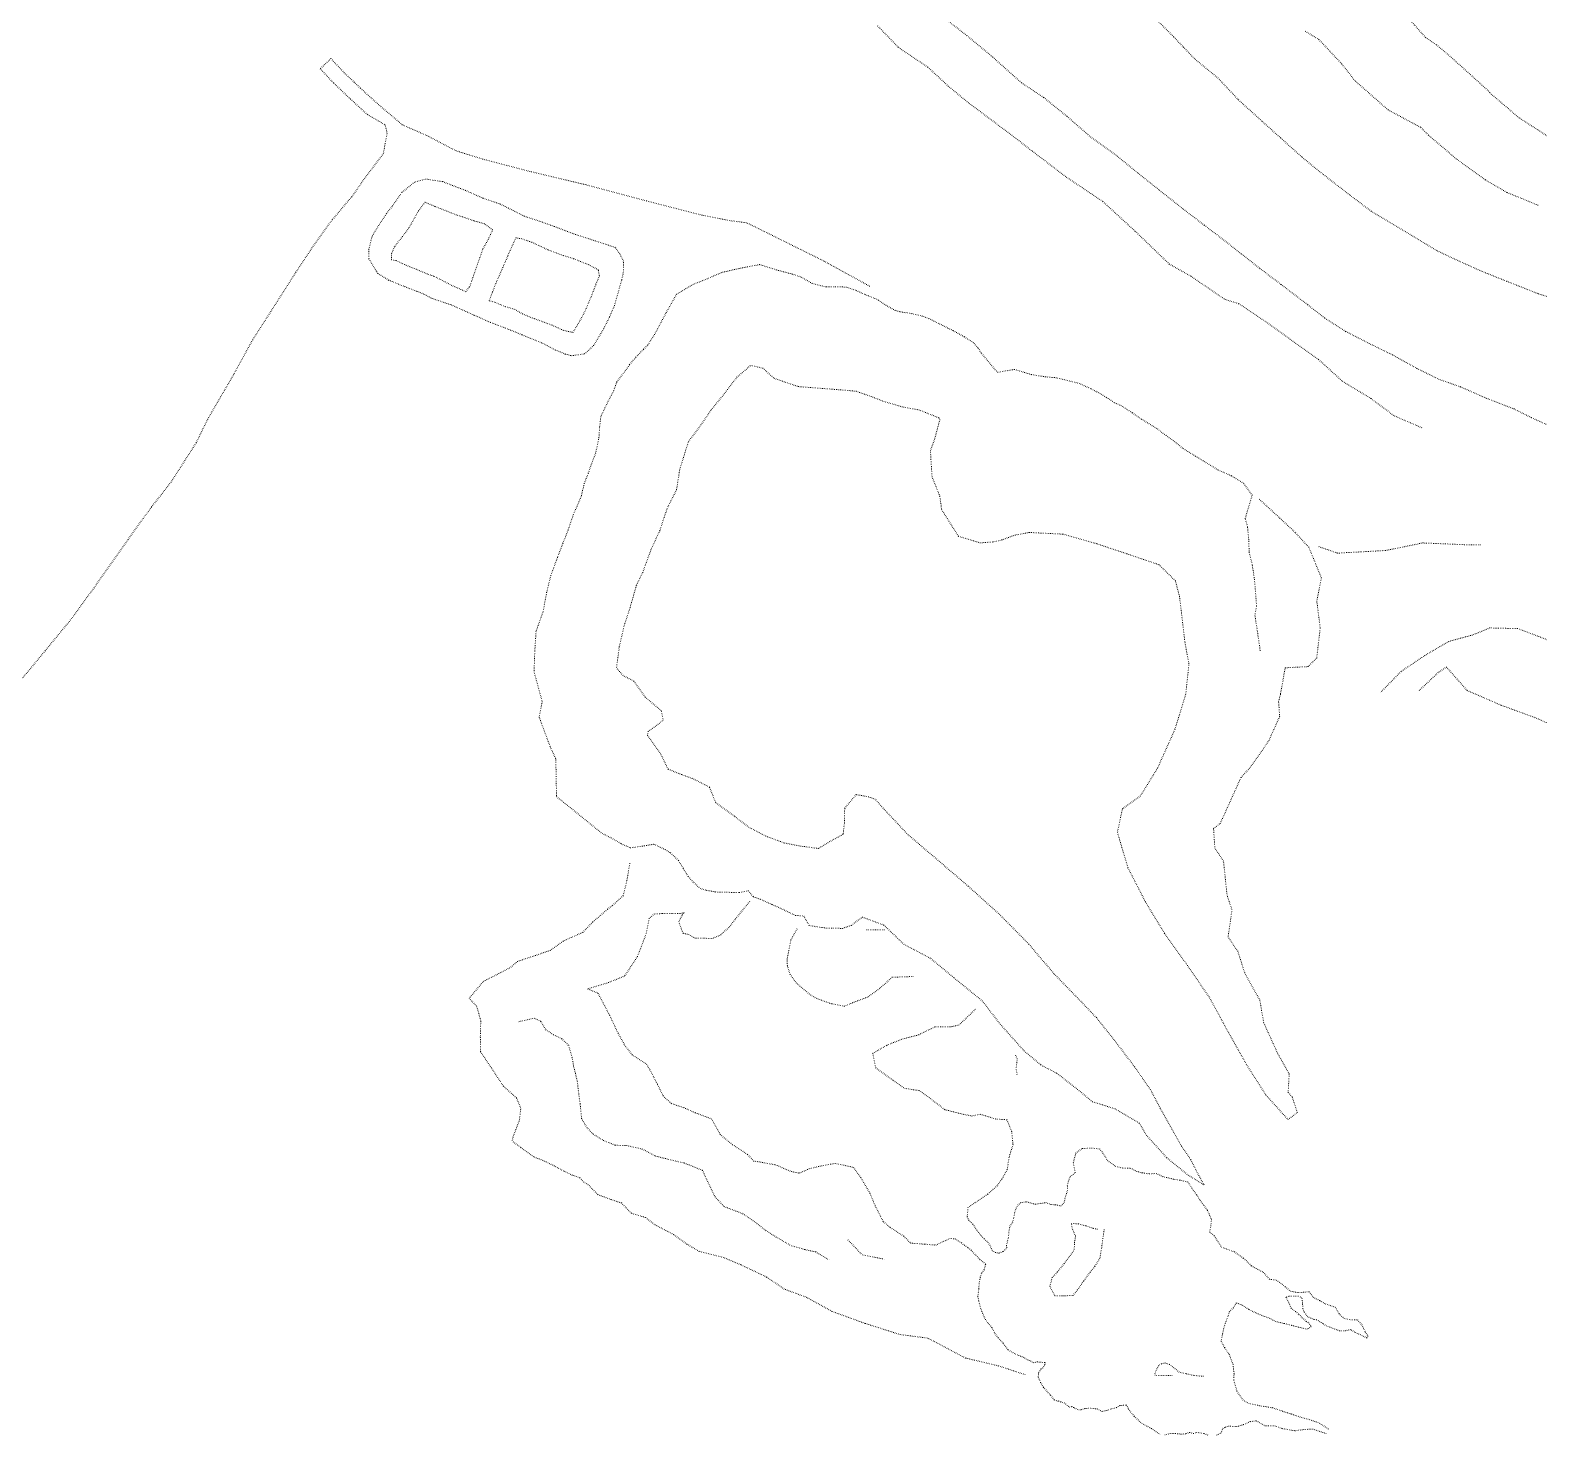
# Model space of a CAD drawing. Extents: x 682410 to 689460, y 7661803 to 7669124.
# Drawn here: x 686901.4 to 687207.8, y 7665543 to 7665828.1 of the extents above; entities that cross this region are included whole.
import ezdxf

# ---------------------------------------------------------------- set-up
doc = ezdxf.new("R2010")
doc.units = 0
doc.header["$MEASUREMENT"] = 0
doc.linetypes.add('DOT', pattern=[0.25, 0, -0.25])
doc.layers.add('02 TOE_Line', color=1, linetype='DOT', lineweight=20)

msp = doc.modelspace()

# ---------------------------------------------------------------- linework, layer by layer
at = {"layer": '02 TOE_Line'}
for points in [[(687211.26, 7665805.53, 4167.38), (687207.54, 7665807.93, 4167.52), (687203.82, 7665810.32, 4167.67), (687200.87, 7665812.83, 4167.64), (687197.92, 7665815.33, 4167.61), (687197.88, 7665815.51, 4167.69), (687193.97, 7665819.06, 4167.72), (687190.05, 7665822.6, 4167.74), (687186.98, 7665825.21, 4167.76), (687184.81, 7665826.64, 4167.77), (687182.58, 7665829.17, 4167.82), (687179.94, 7665832.02, 4167.87), (687179.41, 7665832.62, 4168.01), (687178.75, 7665834.08, 4167.96), (687177.74, 7665835.46, 4167.96), (687176.56, 7665836.09, 4167.95), (687175.72, 7665837.25, 4167.96), (687175.17, 7665838.61, 4168.05), (687174.22, 7665839.85, 4168.23)], [(687210.88, 7665747.35, 4155.04), (687206.29, 7665749.43, 4154.81), (687202.78, 7665751.19, 4154.65), (687197.1, 7665753.4, 4154.08), (687191.83, 7665755.71, 4153.69), (687187.55, 7665757.21, 4153.36), (687183.06, 7665759.42, 4153.3), (687178.12, 7665762.17, 4153.17), (687173.38, 7665764.48, 4152.64), (687168.57, 7665766.95, 4152.27), (687164.28, 7665769.68, 4151.7), (687160.83, 7665772.4, 4151.53), (687155.43, 7665776.51, 4151.09), (687151.11, 7665779.77, 4150.7), (687147.39, 7665782.7, 4150.42), (687143.86, 7665785.49, 4150.03), (687139.87, 7665788.52, 4149.81), (687135.52, 7665791.86, 4149.4), (687130.62, 7665795.74, 4148.92), (687126.32, 7665799.18, 4148.36), (687122.22, 7665802.53, 4148.09), (687116.58, 7665806.63, 4147.23), (687111.96, 7665810.65, 4146.68), (687107.22, 7665814.48, 4145.91), (687102.72, 7665817.47, 4145.4), (687096.83, 7665822.73, 4144.71), (687091.66, 7665827.03, 4144.33), (687086, 7665831.46, 4143.56)], [(687212.46, 7665773.11, 4154.33), (687207.56, 7665774.65, 4154.11), (687201.26, 7665777.15, 4153.56), (687196.14, 7665779.19, 4153.27), (687189.8, 7665782.06, 4152.84), (687187.06, 7665783.38, 4152.77), (687181.97, 7665786.46, 4152.27), (687177.12, 7665789.36, 4151.94), (687173.76, 7665791.36, 4151.68), (687169.38, 7665794.69, 4151.28), (687163.89, 7665798.93, 4150.78), (687159.65, 7665802.4, 4150.46), (687155.38, 7665806.24, 4149.88), (687151.56, 7665809.68, 4149.61), (687146.76, 7665814.03, 4149.12), (687142.69, 7665818.38, 4148.7), (687137.85, 7665822.37, 4148.15), (687133.65, 7665826.79, 4147.64), (687129.56, 7665830.92, 4147.15)], [(687073.52, 7665829.03, 4143.15), (687077.79, 7665824.6, 4143.46), (687083.74, 7665820.62, 4144.4), (687087.86, 7665816.79, 4144.91), (687092.13, 7665813.27, 4145.38), (687100.52, 7665807, 4147.18), (687104.96, 7665803.55, 4148.73), (687111.84, 7665798.3, 4149.89), (687119.28, 7665793.33, 4150.51), (687125.88, 7665787.26, 4151.01), (687132.76, 7665780.63, 4152.09), (687137.17, 7665778.15, 4152.42), (687144.05, 7665773.45, 4152.5), (687146.9, 7665772.57, 4152.57), (687152.39, 7665768.89, 4153.25), (687157.27, 7665765.38, 4153.87), (687163.07, 7665761.24, 4154.41), (687167.95, 7665756.81, 4154.41), (687173.75, 7665753.29, 4154.65), (687178.48, 7665749.77, 4154.58), (687184.2, 7665747.32, 4155.58)], [(687207.64, 7665792.59, 4162.34), (687201.29, 7665795.2, 4161.65), (687196.94, 7665797.74, 4162.04), (687191.04, 7665802.01, 4161.74), (687185.4, 7665806.81, 4162.38), (687183.77, 7665808.43, 4162.39), (687177.19, 7665811.95, 4161.32), (687170.47, 7665817.87, 4161.07), (687167.74, 7665821.34, 4161.08), (687163.15, 7665826.24, 4160.83), (687160.17, 7665828.06, 4160.35)], [(687071.92, 7665776.11, 4166.85), (687062.56, 7665781.27, 4166.74), (687046.97, 7665789.01, 4166.7), (687043.79, 7665789.42, 4166.68), (687037.85, 7665790.56, 4166.52), (687026.6, 7665793.45, 4166.34), (687014.19, 7665796.76, 4166.57), (687002.92, 7665799.44, 4166.37), (686993.35, 7665801.95, 4165.78), (686987.9, 7665803.64, 4165.56), (686982.02, 7665806.72, 4165.34), (686977, 7665808.92, 4164.71), (686971.94, 7665813.22, 4164.49), (686968.52, 7665816.34, 4164.41), (686965.21, 7665819.49, 4164.08), (686962.5, 7665822.36, 4163.48), (686960.31, 7665820.31, 4163.48), (686963.08, 7665817.38, 4164.08), (686966.47, 7665814.14, 4164.41), (686969.96, 7665810.97, 4164.49), (686973.52, 7665808.9, 4166.21), (686973.9, 7665807.25, 4166.32), (686973.16, 7665803.09, 4166.46), (686969.4, 7665798.11, 4166.33), (686966.75, 7665794.32, 4166.3), (686962.78, 7665789.65, 4166.74), (686958.9, 7665784.28, 4166.88), (686955.39, 7665778.98, 4166.88), (686951.07, 7665772.21, 4166.96), (686946.61, 7665765.25, 4166.95), (686942.79, 7665758.27, 4167.22), (686937.48, 7665749.15, 4167.3), (686935.12, 7665744.3, 4167.25), (686930.02, 7665736.32, 4167.4), (686926.03, 7665731.25, 4167.48), (686921.29, 7665724.67, 4167.66), (686914.39, 7665714.86, 4167.69), (686909.41, 7665708.06, 4167.61), (686904.46, 7665702.06, 4167.75), (686899.2, 7665695.75, 4167.79)], [(687151.23, 7665702.07, 4169.5), (687150.63, 7665706.16, 4169.74), (687150.16, 7665709.27, 4169.42), (687150.48, 7665711.25, 4169.29), (687150.21, 7665714.75, 4169.46), (687150.01, 7665716.94, 4169.55), (687149.6, 7665719.57, 4169.75), (687148.97, 7665722.11, 4169.94), (687148.9, 7665724.63, 4169.94), (687148.65, 7665727.32, 4170.05), (687148.17, 7665728.9, 4170.04), (687149.6, 7665733.67, 4168.05), (687147.86, 7665736.09, 4168.62), (687145.35, 7665737.63, 4168.68), (687142.66, 7665738.81, 4168.57), (687139.67, 7665740.65, 4168.93), (687138.06, 7665741.62, 4169.11), (687135.44, 7665743.22, 4168.84), (687134.16, 7665744.33, 4169.06), (687132.11, 7665745.82, 4169.5), (687130.17, 7665747.25, 4169.85), (687127.07, 7665749.16, 4170.09), (687125.23, 7665750.43, 4170.55), (687124.13, 7665751.13, 4170.46), (687123.35, 7665751.67, 4170.45), (687122.4, 7665752.14, 4170.42), (687121.55, 7665752.48, 4170.39), (687120.69, 7665753.11, 4170.41), (687119.94, 7665753.56, 4170.39), (687119.07, 7665754.14, 4170.4), (687117.92, 7665754.73, 4170.37), (687116.75, 7665755.34, 4170.33), (687114.54, 7665756.36, 4170.01), (687111.82, 7665757.04, 4169.55), (687109.85, 7665757.52, 4169.13), (687107.61, 7665757.73, 4168.57), (687104.75, 7665758.17, 4167.79), (687102.74, 7665758.8, 4167.59), (687101.31, 7665759.23, 4167.47), (687097.86, 7665758.63, 4167.14), (687094.55, 7665762.58, 4167.2), (687093.9, 7665763.63, 4167.34), (687093, 7665764.64, 4167.6), (687091.11, 7665765.85, 4167.63), (687088.85, 7665767.11, 4167.47), (687087.75, 7665767.65, 4167.43), (687085.89, 7665768.58, 4167.22), (687083.94, 7665769.55, 4167), (687082.6, 7665770.07, 4166.89), (687080.36, 7665770.58, 4166.94), (687078.02, 7665770.95, 4166.93), (687077.1, 7665771.21, 4166.97), (687075.23, 7665772.25, 4166.93), (687073.65, 7665773.34, 4166.95), (687070.87, 7665774.49, 4166.92), (687069.04, 7665775.3, 4166.88), (687067.14, 7665775.96, 4166.93), (687064.93, 7665776, 4166.91), (687063.01, 7665775.98, 4166.89), (687060.24, 7665776.69, 4166.83), (687057.94, 7665778.02, 4166.72), (687056.15, 7665778.61, 4166.67), (687052.92, 7665779.46, 4166.69), (687049.57, 7665780.52, 4166.67), (687045.2, 7665779.69, 4166.72), (687041.84, 7665778.92, 4166.86), (687038.65, 7665777.51, 4166.87), (687036.1, 7665776.53, 4166.83), (687032.69, 7665774.5, 4167.1), (687030.52, 7665770.66, 4167.02), (687028.42, 7665766.66, 4167.12), (687026.8, 7665764.11, 4167.13), (687025.95, 7665763.29, 4167.09), (687024.35, 7665761.62, 4167.1), (687023.11, 7665760.14, 4167.06), (687022.09, 7665758.71, 4167.07), (687020.55, 7665756.67, 4167.1), (687019.94, 7665754.93, 4167.21), (687018.81, 7665752.78, 4167.14), (687017.33, 7665749.73, 4167.11), (687017.07, 7665747.53, 4167.13), (687016.92, 7665745.37, 4167.22), (687016.26, 7665742.22, 4167.19), (687015.49, 7665740.23, 4167.2), (687014.75, 7665738.1, 4167.21), (687013.94, 7665736.05, 4167.19), (687013.32, 7665733.38, 4167.17), (687011.76, 7665729.8, 4167.22), (687010.66, 7665726.58, 4167.25), (687009.61, 7665723.91, 4167.23), (687008.52, 7665721.06, 4167.24), (687007.16, 7665717.37, 4167.24), (687006.31, 7665713.91, 4167.17), (687005.55, 7665709.88, 4167.22), (687004.15, 7665706, 4167.24), (687003.9, 7665701.95, 4167.22), (687003.75, 7665697.8, 4167.24), (687005.41, 7665691.75, 4167.27), (687004.79, 7665688.61, 4167.29), (687007.04, 7665682.53, 4167.4), (687008.18, 7665680.1, 4167.46), (687008.23, 7665676.56, 4167.44), (687008.33, 7665672.44, 4167.47), (687012.97, 7665668.69, 4167.43), (687017.58, 7665664.97, 4167.36), (687019.42, 7665664.04, 4167.38), (687021.47, 7665662.87, 4167.41), (687023.3, 7665662.03, 4167.46), (687026.18, 7665662.45, 4168.83), (687028.09, 7665662.77, 4169.67), (687030.39, 7665661.67, 4169.71), (687031.49, 7665661, 4169.6), (687033.08, 7665659.46, 4168.82), (687034.08, 7665657.81, 4168.26), (687035.07, 7665656.19, 4167.74), (687036.2, 7665654.98, 4167.56), (687037.49, 7665653.79, 4167.25), (687038.71, 7665653.42, 4167.3), (687040.59, 7665653.07, 4168), (687042.74, 7665653.02, 4168.78), (687045.44, 7665652.95, 4169.79), (687047.26, 7665653.31, 4170.48), (687048.28, 7665652.1, 4170.05), (687049.73, 7665651.58, 4170.06), (687052.08, 7665650.53, 4170.01), (687054.26, 7665649.55, 4169.94), (687056.79, 7665648.32, 4169.82), (687058.53, 7665648.18, 4169.56), (687059.6, 7665646.29, 4168.48), (687060.96, 7665646.04, 4167.98), (687063.04, 7665645.74, 4167.67), (687064.19, 7665645.71, 4167.56), (687066.42, 7665645.68, 4167.6), (687068.2, 7665646.29, 4166.97), (687070.42, 7665647.97, 4166.99), (687074.78, 7665646.35, 4167.32), (687078.86, 7665642.45, 4166.83), (687084.35, 7665639.54, 4166.76), (687089.07, 7665635.61, 4166.9), (687094.77, 7665630.97, 4167.14), (687098.43, 7665626.2, 4167.24), (687103.3, 7665620.77, 4167.57), (687106.68, 7665617.93, 4167.38), (687109.95, 7665616.22, 4168.24), (687114.13, 7665612.98, 4168.34), (687117.15, 7665610.47, 4167.15), (687121.74, 7665609.02, 4167.12), (687126.69, 7665606.11, 4167.25), (687128.13, 7665603.64, 4167.3), (687132.25, 7665599.08, 4167.41), (687136.59, 7665595.55, 4167.58), (687139.84, 7665593.56, 4167.58), (687138.93, 7665595.13, 4167.69), (687137.09, 7665598.74, 4167.9), (687135.24, 7665601.46, 4168.15), (687130.91, 7665609.16, 4168.84), (687128.95, 7665612.91, 4169.14), (687125.69, 7665617.56, 4169.65), (687121.52, 7665623.11, 4170.01), (687117.95, 7665627.55, 4170.2), (687114.84, 7665630.81, 4170.52), (687109.31, 7665636.51, 4171.13), (687104.22, 7665642.5, 4172.01), (687098.32, 7665648.48, 4172.85), (687091.93, 7665654.25, 4173.64), (687085.53, 7665659.73, 4173.96), (687079.7, 7665664.71, 4174.68), (687074.86, 7665669.86, 4174.87), (687073.05, 7665671.9, 4174.56), (687071.68, 7665672.39, 4174.55), (687069.18, 7665672.85, 4174.68), (687066.84, 7665670.09, 4175.1), (687066.78, 7665667.08, 4175.33), (687066.51, 7665664.78, 4175.26), (687064.1, 7665663.48, 4175.51), (687061.5, 7665661.91, 4175.73), (687057.77, 7665662.41, 4175.73), (687054.5, 7665663.05, 4175.89), (687050.79, 7665664.43, 4175.9), (687047.4, 7665666.21, 4175.9), (687044.44, 7665668.45, 4175.94), (687040.61, 7665671.27, 4175.88), (687039.37, 7665674.39, 4176.1), (687035.88, 7665676.14, 4176.19), (687033.74, 7665676.91, 4176.11), (687030.97, 7665678.03, 4176.35), (687029.48, 7665681.09, 4176.39), (687026.79, 7665684.9, 4176.3), (687026.93, 7665685.65, 4176.35), (687030, 7665687.95, 4176.19), (687029.6, 7665689.86, 4176.26), (687026.32, 7665692.68, 4176.26), (687024.02, 7665695.92, 4176.29), (687021.82, 7665697.03, 4176.39), (687020.49, 7665698.58, 4176.53), (687021.06, 7665702.84, 4176.58), (687022.06, 7665707.24, 4176.71), (687023.15, 7665710.49, 4176.75), (687024.55, 7665715.41, 4176.74), (687025.81, 7665717.98, 4176.88), (687027.48, 7665722.56, 4176.94), (687029.27, 7665726.45, 4177.1), (687030.77, 7665730.97, 4177.05), (687032.69, 7665734.78, 4176.79), (687033.35, 7665738.96, 4177), (687035.12, 7665744.6, 4177.03), (687036.82, 7665746.8, 4177.12), (687039.73, 7665751, 4177.28), (687041.94, 7665753.72, 4177.38), (687044.94, 7665757.63, 4177.44), (687047.75, 7665760.05, 4177.64), (687050.2, 7665759.48, 4177.44), (687052.5, 7665757.42, 4177.09), (687057.4, 7665755.74, 4177.14), (687065.24, 7665755.14, 4177.1), (687069.15, 7665754.8, 4176.83), (687072.18, 7665753.73, 4176.83), (687074.77, 7665752.72, 4176.87), (687078.82, 7665751.55, 4176.66), (687081.91, 7665751.01, 4176.66), (687086, 7665749.38, 4176.63), (687086.16, 7665749.04, 4176.64), (687085.1, 7665745.08, 4176.18), (687084.25, 7665742.71, 4176.12), (687084.57, 7665737.45, 4175.69), (687086.17, 7665733.43, 4175.4), (687086.52, 7665730.76, 4175.39), (687089.94, 7665725.32, 4174.83), (687094.35, 7665724, 4174.55), (687096.96, 7665724.18, 4174.74), (687098.76, 7665724.58, 4174.71), (687101.43, 7665725.59, 4174.76), (687104.39, 7665726.1, 4175.22), (687111.21, 7665725.76, 4175.35), (687118.09, 7665723.79, 4175.11), (687124.16, 7665721.77, 4175.14), (687130.68, 7665719.55, 4175.06), (687134.01, 7665716.27, 4175.17), (687134.84, 7665713.09, 4175.2), (687135.94, 7665703.76, 4174.89), (687136.75, 7665699.46, 4174.84), (687136.11, 7665693.24, 4174.6), (687133.9, 7665686.09, 4174.48), (687130.37, 7665678.23, 4174.27), (687126.92, 7665672.62, 4173.83), (687123.32, 7665670.01, 4173.54), (687123.24, 7665669.95, 4173.54), (687122.22, 7665665.18, 4173.06), (687124.36, 7665658.01, 4172.29), (687127.92, 7665651.04, 4171.82), (687131.81, 7665644.65, 4171.2), (687136.23, 7665638.47, 4170.53), (687140.95, 7665631.57, 4170.1), (687144.78, 7665624.53, 4169.56), (687148.55, 7665617.83, 4169.06), (687152.4, 7665611.81, 4168.42), (687156.85, 7665606.87, 4167.95), (687158.77, 7665608.28, 4167.76), (687157.69, 7665611.48, 4167.72), (687156.9, 7665612.37, 4167.71), (687157.11, 7665616.11, 4167.86), (687154.73, 7665620.34, 4167.64), (687151.93, 7665626.52, 4167.77), (687151.15, 7665631.09, 4168.01), (687148.07, 7665636.64, 4167.89), (687146.68, 7665641.02, 4167.64), (687144.7, 7665643.9, 4167.8), (687145.49, 7665649.44, 4167.46), (687144.49, 7665652.42, 4167.47), (687143.77, 7665659.35, 4167.29), (687142.02, 7665661.95, 4167.41), (687141.75, 7665665.99, 4167.33), (687143.1, 7665666.99, 4167.63), (687147.33, 7665676.35, 4167.21), (687149.2, 7665678.38, 4167.55), (687152.98, 7665683.8, 4167.47), (687155.18, 7665688.74, 4167.62), (687154.96, 7665691.79, 4167.67), (687155.36, 7665693.33, 4167.62), (687156.3, 7665698.61, 4167.59), (687160.93, 7665698.86, 4167.64), (687162.7, 7665700.6, 4167.8), (687163.41, 7665706.7, 4167.81), (687162.72, 7665712.15, 4167.76), (687163.67, 7665716.89, 4167.61), (687161.08, 7665723.1, 4167.82), (687158.34, 7665726.11, 4168.07), (687155.24, 7665729, 4168.04), (687150.89, 7665733, 4168.13)], [(687163.11, 7665723.23, 4167.44), (687166.94, 7665721.91, 4167.42), (687171.78, 7665722.17, 4167.63), (687176.61, 7665722.44, 4167.84), (687180.43, 7665723.21, 4168.21), (687184.26, 7665723.98, 4168.58), (687188.47, 7665723.8, 4168.77), (687192.68, 7665723.62, 4168.95), (687195.97, 7665723.61, 4169.21)], [(687209.5, 7665704.32, 4169.4), (687206.52, 7665705.45, 4169.28), (687203.53, 7665706.58, 4169.16), (687197.85, 7665706.71, 4168.71), (687194.32, 7665705.27, 4168.56), (687189.53, 7665703.97, 4168.42), (687184.67, 7665701.13, 4168.15), (687179.82, 7665697.86, 4168.01), (687175.65, 7665693.59, 4168.03)], [(687183.48, 7665693.98, 4168.1), (687187.52, 7665697.77, 4168.29), (687189.04, 7665698.76, 4168.42), (687193.25, 7665694, 4168.43), (687200.19, 7665691, 4168.5), (687207, 7665688.5, 4168.5), (687213.94, 7665685.5, 4168.44)], [(687103.49, 7665555.02, 4167.71), (687098.03, 7665556.82, 4167.76), (687091.36, 7665558.4, 4167.81), (687083.73, 7665562.44, 4167.82), (687078.12, 7665563.16, 4167.86), (687070.95, 7665565.44, 4167.87), (687064.26, 7665567.87, 4167.85), (687059.14, 7665570.71, 4167.83), (687054.57, 7665572.4, 4167.9), (687050.98, 7665574.85, 4167.91), (687045.73, 7665577.35, 4167.87), (687042.24, 7665578.82, 4167.78), (687037.29, 7665580.06, 4167.81), (687034.81, 7665581.53, 4167.81), (687032.1, 7665583.47, 4167.85), (687028.15, 7665585.56, 4167.85), (687026.37, 7665586.95, 4167.86), (687023.51, 7665587.81, 4167.88), (687021.49, 7665589.9, 4167.98), (687019.4, 7665590.59, 4167.92), (687016.69, 7665591.6, 4167.92), (687014.76, 7665593.61, 4168.09), (687013.83, 7665594.15, 4168.08), (687013.06, 7665595.01, 4168.1), (687011.51, 7665595.55, 4168.07), (687009.73, 7665596.4, 4168.04), (687007.87, 7665597.41, 4168.03), (687005.86, 7665598.41, 4168.02), (687003.69, 7665599.26, 4168.03), (687000.98, 7665601.2, 4168.03), (686999.31, 7665602.5, 4167.94), (686999.54, 7665603.48, 4167.98), (687000.79, 7665606.75, 4168.02), (687001.06, 7665609.17, 4168.05), (687000.2, 7665611.23, 4168.08), (686997.55, 7665613.6, 4167.89), (686995.08, 7665617.32, 4167.87), (686992.89, 7665620.62, 4167.97), (686992.84, 7665623.56, 4167.92), (686992.93, 7665626.99, 4167.82), (686992.07, 7665629.91, 4167.82), (686990.56, 7665631.46, 4167.69), (686993.46, 7665634.92, 4167.77), (686996.24, 7665636.32, 4167.78), (686999.03, 7665637.79, 4167.79), (687000.35, 7665638.95, 4167.79), (687004.3, 7665640.27, 4167.79), (687007.01, 7665641.2, 4167.69), (687009.64, 7665643.1, 4167.75), (687013.64, 7665644.85, 4167.8), (687015.69, 7665647.01, 4167.74), (687017.27, 7665648.32, 4167.64), (687018.67, 7665649.56, 4167.64), (687019.7, 7665650.34, 4167.73), (687021.85, 7665652.33, 4167.57), (687022.6, 7665655.34, 4167.52), (687023.2, 7665658.98, 4167.47)], [(687047.54, 7665651.17, 4170.27), (687045.82, 7665649.05, 4170.8), (687044.57, 7665647.46, 4171.32), (687043.3, 7665645.85, 4171.71), (687041.53, 7665644.27, 4171.99), (687039.9, 7665643.6, 4172.36), (687038.27, 7665643.68, 4172.33), (687036.44, 7665643.68, 4172.62), (687035.23, 7665644.39, 4172.79), (687034.01, 7665644.69, 4172.85), (687033.14, 7665646.98, 4172.99), (687033.86, 7665648.44, 4172.96), (687034.24, 7665648.9, 4172.81), (687033.62, 7665648.73, 4172.98), (687031.64, 7665648.72, 4173.11), (687029.62, 7665648.67, 4173.11), (687028.21, 7665648.65, 4173.14), (687027.16, 7665647.72, 4172.99), (687026.54, 7665644.63, 4172.89), (687024.76, 7665639.98, 4172.7), (687022.17, 7665636.01, 4172.54), (687018.53, 7665634.55, 4172.41), (687014.66, 7665633.39, 4172.18), (687016.75, 7665632.5, 4172.39), (687019.12, 7665627.97, 4172.41), (687020.82, 7665624.38, 4172.37), (687022.14, 7665621.99, 4172.31), (687023.66, 7665620, 4172.41), (687026.6, 7665618.09, 4172.35), (687027.29, 7665616.93, 4172.3), (687028.85, 7665613.93, 4172.43), (687029.95, 7665611.65, 4172.42), (687031.64, 7665610.09, 4172.47), (687034.15, 7665609.26, 4172.4), (687036.5, 7665608.22, 4172.39), (687039.8, 7665606.97, 4172.5), (687041.57, 7665603.8, 4172.48), (687044.07, 7665601.74, 4172.36), (687047.11, 7665599.75, 4172.25), (687048.38, 7665598.42, 4172.42), (687052.76, 7665597.65, 4172.35), (687056.04, 7665596.27, 4172.13), (687057.63, 7665595.96, 4172.07), (687059.75, 7665596.89, 4172.13), (687062.17, 7665597.44, 4171.86), (687064.89, 7665597.93, 4171.31), (687068.66, 7665597.13, 4170.67), (687070.15, 7665595, 4170.38), (687072.01, 7665591.8, 4169.69), (687073.02, 7665589.33, 4169.59), (687074.69, 7665586.07, 4169.25), (687076.09, 7665584.91, 4169.33), (687078.83, 7665583.16, 4169.21), (687080.21, 7665581.75, 4169.27), (687083.28, 7665581.51, 4169.11), (687085.32, 7665581.34, 4169.11), (687088.18, 7665582.66, 4169.05), (687089.3, 7665582.63, 4169.67), (687089.87, 7665582.18, 4169.88), (687090.57, 7665581.78, 4170.08), (687091.15, 7665581.3, 4170.35), (687091.89, 7665580.8, 4170.56), (687092.5, 7665580.29, 4170.77), (687093.02, 7665579.77, 4170.78), (687093.49, 7665579.29, 4170.78), (687094.27, 7665578.44, 4170.69), (687094.81, 7665578, 4170.43), (687095.49, 7665577.45, 4170.17), (687095.15, 7665576.34, 4170.31), (687094.61, 7665575.58, 4169.99), (687094.34, 7665574.73, 4169.84), (687094.15, 7665573.62, 4169.64), (687094.06, 7665572.42, 4169.45), (687093.89, 7665570.84, 4169.49), (687094.08, 7665569.91, 4169.46), (687094.44, 7665568.56, 4169.02), (687094.84, 7665567.49, 4168.89), (687095.21, 7665566.56, 4169.01), (687095.96, 7665565.48, 4169.07), (687096.72, 7665564.62, 4168.84), (687097.32, 7665563.41, 4168.65), (687098.03, 7665562.5, 4168.58), (687099.1, 7665561.32, 4168.72), (687100.04, 7665560.03, 4168.5), (687101.51, 7665559.19, 4168.28), (687103.05, 7665558.58, 4168.2), (687104.04, 7665558.01, 4168.2), (687104.59, 7665557.83, 4168.16), (687105.15, 7665557.44, 4168.29), (687105.94, 7665557.63, 4168.15), (687106.66, 7665557.54, 4168.22), (687107.53, 7665557.47, 4168.41), (687107.48, 7665556.99, 4168.34), (687107.09, 7665556.4, 4168.28), (687106.7, 7665556.17, 4168.21), (687106.2, 7665555.37, 4168.13), (687106.15, 7665554.47, 4168.18), (687106.63, 7665553.46, 4168.46), (687107.2, 7665552.44, 4168.97), (687107.88, 7665551.69, 4169.24), (687108.67, 7665550.79, 4169.53), (687109.43, 7665549.83, 4169.58), (687110.27, 7665549.64, 4169.42), (687110.72, 7665549.49, 4169.26), (687111.4, 7665549.28, 4168.95), (687111.98, 7665548.83, 4169), (687112.49, 7665548.4, 4169.05), (687112.98, 7665548.57, 4168.84), (687113.46, 7665548.25, 4168.9), (687114.39, 7665547.85, 4169.03), (687114.87, 7665547.9, 4168.71), (687115.63, 7665548.12, 4168.52), (687116.68, 7665548.21, 4168.5), (687118.13, 7665548.06, 4168.34), (687119.13, 7665547.55, 4168.44), (687120.09, 7665547.75, 4168.35), (687120.95, 7665548.05, 4168.32), (687122.04, 7665548.32, 4168.3), (687122.72, 7665548.74, 4168.31), (687124.05, 7665548.87, 4168.35), (687124.49, 7665548.03, 4168.3), (687125.63, 7665546.52, 4168.34), (687127.18, 7665545.12, 4168.56), (687129.15, 7665544.06, 4168.43), (687130.89, 7665542.88, 4168.46)], [(687080.76, 7665635.9, 4169.64), (687076.48, 7665635.75, 4170.73), (687073.95, 7665633.48, 4171.03), (687071.44, 7665631.7, 4171.3), (687068.45, 7665630.58, 4171.71), (687066.76, 7665629.85, 4171.79), (687064.14, 7665630.36, 4171.91), (687061.17, 7665631.42, 4172.05), (687059.68, 7665632.3, 4172.13), (687057.07, 7665634.55, 4172.23), (687055.74, 7665636.29, 4171.82), (687055.19, 7665638.13, 4171.68), (687055.16, 7665639.43, 4171.56), (687055.93, 7665643.35, 4170.55), (687057.23, 7665645.69, 4169.95)], [(687074.89, 7665645.36, 4166.75), (687071.13, 7665645.38, 4166.92)], [(687093.37, 7665629.24, 4168.88), (687090.07, 7665626.06, 4169.42), (687088.44, 7665625.7, 4169.86), (687085.12, 7665625.65, 4169.89), (687081.8, 7665624.03, 4170.33), (687078.41, 7665623.17, 4170.94), (687075.32, 7665621.89, 4171.21), (687072.56, 7665620.3, 4171.42), (687073.13, 7665617.37, 4171.37), (687076.73, 7665614.78, 4170.91), (687079.03, 7665613.17, 4170.65), (687081.98, 7665612.73, 4170.36), (687084.82, 7665610.67, 4170.07), (687087.18, 7665608.85, 4169.98), (687090.58, 7665607.98, 4169.84), (687092.69, 7665607.56, 4169.91), (687094.38, 7665607.91, 4171.01), (687097.51, 7665606.95, 4170.21), (687099.78, 7665606.8, 4169.89), (687100.76, 7665604.39, 4169.78), (687101.02, 7665601.8, 4169.65), (687100.22, 7665599.17, 4170.05), (687099.84, 7665596.69, 4170), (687098.77, 7665594.74, 4169.94), (687097.81, 7665593.39, 4169.98), (687095.84, 7665591.67, 4169.98), (687093.35, 7665589.97, 4169.89), (687091.88, 7665589.02, 4169.68), (687091.72, 7665587.08, 4169.92), (687092.03, 7665586.39, 4169.77), (687092.85, 7665585.6, 4170.12), (687093.78, 7665584.21, 4170.65), (687094.61, 7665583.19, 4170.86), (687095.19, 7665582.59, 4170.84), (687095.92, 7665581.91, 4170.76), (687096.32, 7665581.33, 4170.6), (687096.79, 7665580.2, 4170.59), (687097.41, 7665579.82, 4170.6), (687098.23, 7665579.71, 4171.18), (687099.05, 7665580.05, 4171.37), (687099.8, 7665580.8, 4171.61), (687099.68, 7665581.24, 4172), (687100.08, 7665582.85, 4171.62), (687100.2, 7665584.18, 4171.51), (687100.4, 7665585.17, 4171.59), (687100.93, 7665586, 4171.68), (687101.19, 7665586.93, 4171.59), (687101.33, 7665587.88, 4171.54), (687101.52, 7665588.54, 4171.52), (687101.99, 7665589.45, 4171.45), (687102.5, 7665589.91, 4171.39), (687103.78, 7665590.13, 4171.34), (687105.54, 7665589.62, 4171.57), (687106.67, 7665589.82, 4171.71), (687107.68, 7665589.98, 4171.81), (687108.77, 7665589.57, 4172.13), (687109.68, 7665589.53, 4172.43), (687110.74, 7665589.28, 4172.3), (687111.43, 7665590.03, 4171.45), (687111.64, 7665591.1, 4171.43), (687112.09, 7665592.42, 4171.04), (687112.05, 7665593.45, 4170.58), (687112.29, 7665594.35, 4170.4), (687112.64, 7665595.3, 4170.04), (687113.67, 7665596.05, 4169.58), (687113.26, 7665598.07, 4169.12), (687113.76, 7665599.99, 4168.13), (687115.08, 7665600.95, 4167.68), (687116.85, 7665601.04, 4167.62), (687118.6, 7665600.88, 4167.8), (687119.29, 7665600.02, 4167.78), (687120.21, 7665598.53, 4167.59), (687121.83, 7665597.32, 4167.65), (687123.51, 7665596.94, 4167.78), (687124.89, 7665596.97, 4167.77), (687126.12, 7665596.3, 4167.77), (687127.34, 7665596, 4167.78), (687128.7, 7665595.82, 4167.95), (687130.12, 7665595.88, 4167.74), (687131.45, 7665595.25, 4167.78), (687133.71, 7665594.7, 4167.96), (687134.93, 7665594.52, 4167.99), (687136.51, 7665594.16, 4168.17), (687137.44, 7665592.8, 4167.93), (687138.35, 7665591.51, 4167.93), (687139.01, 7665590.39, 4167.94), (687139.76, 7665589.42, 4168.04), (687140.5, 7665588.41, 4168.04), (687140.94, 7665587.45, 4168.09), (687141.31, 7665586.51, 4168.05), (687141.2, 7665585.28, 4168.03), (687140.95, 7665583.95, 4168.03), (687141.88, 7665583.25, 4168.07), (687143.34, 7665580.93, 4168.2), (687145.97, 7665579.96, 4168.36), (687147.84, 7665578.68, 4168.41), (687149.44, 7665577.12, 4168.52), (687151.84, 7665575.81, 4168.35), (687153.13, 7665574.39, 4168.3), (687154.54, 7665574.22, 4168.3), (687156.3, 7665572.89, 4168.35), (687157.31, 7665571.98, 4168.27), (687158.92, 7665571.68, 4168.27), (687161.16, 7665571.85, 4168.31), (687161.97, 7665570.74, 4168.23), (687163.37, 7665570.02, 4168.2), (687164.47, 7665569.4, 4168.24), (687165.77, 7665568.93, 4168.35), (687166.48, 7665568.74, 4168.22), (687167.23, 7665567.4, 4168.3), (687168.24, 7665566.47, 4168.34), (687169.61, 7665566.14, 4168.25), (687170.98, 7665566.15, 4168.15), (687171.87, 7665565.13, 4168.3), (687172.56, 7665563.68, 4168.2), (687173.11, 7665562.89, 4168.17), (687172.86, 7665562.48, 4168.18), (687171.6, 7665563.11, 4168.35), (687170.41, 7665563.68, 4168.38), (687169.57, 7665564.18, 4168.51), (687168.51, 7665563.95, 4168.51), (687167.37, 7665563.91, 4168.68), (687166.01, 7665564.42, 4168.9), (687164.72, 7665564.91, 4169.05), (687163.94, 7665565.4, 4169.08), (687162.68, 7665566.19, 4169.29), (687162.13, 7665566.22, 4169.26), (687160.92, 7665566.78, 4169.37), (687160.12, 7665567.75, 4169.33), (687159.88, 7665568.44, 4169.28), (687159.84, 7665569.35, 4169.16), (687159.71, 7665570.61, 4168.85), (687159.08, 7665570.96, 4168.73), (687158.35, 7665570.95, 4169.48), (687156.97, 7665570.96, 4168.65), (687156.45, 7665570.73, 4168.76), (687157.05, 7665569.59, 4169.1), (687157.51, 7665568.53, 4169.49), (687158.36, 7665567.83, 4169.59), (687159.08, 7665567.27, 4169.45), (687159.74, 7665566.59, 4169.28), (687160.59, 7665565.83, 4169.13), (687161.07, 7665565.58, 4169.08), (687161.59, 7665564.81, 4169.12), (687160.76, 7665564.25, 4169.11), (687159.04, 7665564.66, 4169.36), (687157.58, 7665565.04, 4169.58), (687156.07, 7665565.42, 4169.78), (687154.41, 7665565.79, 4169.91), (687153.19, 7665566.44, 4170.28), (687151.88, 7665566.93, 4170.41), (687150.33, 7665567.57, 4170.51), (687148.88, 7665568.29, 4170.65), (687147.52, 7665569.19, 4170.97), (687146.37, 7665569.58, 4171.33), (687145.78, 7665568.62, 4171.41), (687144.95, 7665567.78, 4171.16), (687144.67, 7665566.83, 4170.93), (687144.11, 7665565.44, 4170.86), (687143.74, 7665564.12, 4170.9), (687143.58, 7665563.29, 4170.95), (687143.31, 7665561.82, 4170.83), (687144.02, 7665560.45, 4170.78), (687144.92, 7665559.15, 4170.43), (687145.71, 7665557.09, 4170.27), (687145.91, 7665555.18, 4170.31), (687145.86, 7665553.83, 4170.37), (687146.51, 7665551.65, 4170.08), (687147.68, 7665549.88, 4169.87), (687148.9, 7665549.17, 4169.54), (687151.14, 7665548.7, 4169.32), (687153.73, 7665548.29, 4169.02), (687155.72, 7665547.59, 4168.92), (687157.6, 7665547, 4168.76), (687159.86, 7665546.25, 4168.58), (687161.6, 7665545.77, 4168.32), (687163.27, 7665545.18, 4168.16), (687165.22, 7665543.86, 4168.28)], [(687000.69, 7665626.72, 4173.05), (687003.76, 7665627.44, 4172.63), (687005.13, 7665626.79, 4172.54), (687006.13, 7665625.08, 4172.52), (687007.7, 7665624.07, 4172.34), (687009.37, 7665623.26, 4172.32), (687010.79, 7665621.9, 4172.3), (687011.49, 7665619.39, 4172.41), (687011.76, 7665617.75, 4172.46), (687012.15, 7665616.26, 4172.25), (687012.54, 7665614.58, 4172.11), (687012.85, 7665611.9, 4172.37), (687013.12, 7665609.89, 4172.4), (687013.39, 7665607.07, 4172.56), (687014.44, 7665605.25, 4172.62), (687015.77, 7665603.87, 4172.61), (687017.81, 7665602.61, 4172.98), (687020.24, 7665601.62, 4172.59), (687022.56, 7665601.56, 4172.49), (687025.72, 7665600.85, 4172.49), (687028.37, 7665599.45, 4172.58), (687031.04, 7665598.76, 4172.56), (687034.28, 7665598, 4172.48), (687037.94, 7665596.54, 4172.48), (687038.98, 7665594.3, 4172.51), (687040.5, 7665591.14, 4172.8), (687042.34, 7665589.17, 4172.75), (687046.16, 7665587.71, 4172.59), (687049, 7665585.74, 4172.99), (687050.8, 7665584.32, 4173.28), (687052.91, 7665582.98, 4172.83), (687055.94, 7665581.22, 4173.18), (687058.81, 7665580.43, 4173), (687060.95, 7665579.94, 4173.44), (687063.68, 7665578.32, 4173.22)], [(687101.53, 7665619.9, 4170.46), (687101.88, 7665619.18, 4170.52), (687101.65, 7665617.11, 4171.05), (687101.87, 7665615.81, 4171.5)], [(687119.55, 7665584.5, 4170.71), (687119.26, 7665582.7, 4170.32), (687119.01, 7665580.67, 4170.36), (687118.65, 7665578.63, 4170.25), (687117.63, 7665577.01, 4170.31), (687116.67, 7665575.87, 4170.34), (687115.35, 7665574.02, 4170.42), (687114.14, 7665572.24, 4170.56), (687113.21, 7665571.13, 4170.55), (687111.19, 7665571.01, 4170.83), (687109.51, 7665571.01, 4171.13), (687108.5, 7665572.98, 4171.59), (687108.98, 7665574.73, 4171.49), (687110.05, 7665575.9, 4171.21), (687111.42, 7665577.59, 4171.18), (687112.42, 7665578.94, 4171.15), (687113.46, 7665580.35, 4171.01), (687113.51, 7665581.87, 4171.14), (687113.72, 7665583.17, 4171.08), (687113.03, 7665584.75, 4171.38), (687112.89, 7665585.76, 4171.66), (687114.29, 7665585.64, 4171.46), (687115.86, 7665585.23, 4171.18), (687117.37, 7665584.74, 4170.84), (687118.25, 7665584.57, 4170.76)], [(687067.5, 7665582.41, 4172.09), (687070.36, 7665579.38, 4172.25), (687074.87, 7665578.48, 4172.17)], [(687139.69, 7665554.68, 4170.3), (687137.68, 7665554.87, 4170.28), (687136.08, 7665555.23, 4170.26), (687134.76, 7665555.51, 4170.3), (687134.24, 7665555.99, 4170.36), (687132.82, 7665557.09, 4170.19), (687131.9, 7665557.41, 4170.12), (687131.16, 7665557.23, 4170.05), (687130.59, 7665556.86, 4169.82), (687130.09, 7665555.95, 4169.56), (687129.88, 7665555.26, 4169.54), (687129.79, 7665554.89, 4169.63), (687131.5, 7665554.82, 4170.01), (687133.47, 7665554.82, 4170.37)], [(687142.37, 7665542.73, 4167.91), (687143.24, 7665543.15, 4167.93), (687143.61, 7665544.08, 4168.24), (687144.14, 7665544.33, 4167.95), (687144.8, 7665544.55, 4167.98), (687146.43, 7665544.46, 4168.17), (687147.84, 7665544.87, 4168.06), (687149.23, 7665545.49, 4168.04), (687150.42, 7665545.65, 4168.05), (687152.17, 7665544.64, 4168.12), (687154.21, 7665544.62, 4168.25), (687155.72, 7665544.05, 4168.23), (687158.3, 7665543.62, 4168.25), (687160.07, 7665543.88, 4168.25), (687161.9, 7665543.96, 4168.14), (687164.75, 7665543.01, 4168.17)], [(687131.85, 7665542.77, 4168.29), (687132.93, 7665543.05, 4168.3), (687134.02, 7665543.08, 4168.32), (687135.3, 7665542.9, 4168.38), (687136.16, 7665543.04, 4168.52), (687136.92, 7665543.29, 4168.49), (687137.66, 7665543.06, 4168.16), (687138.26, 7665543.3, 4168.06), (687139.84, 7665543.04, 4168), (687140.79, 7665542.66, 4167.88)]]:
    msp.add_polyline3d(points, dxfattribs=at)
for points in [[(686972.05, 7665778.71, 4166.86), (686974.23, 7665777.36, 4166.89), (686977.48, 7665776.04, 4166.91), (686979.97, 7665775.09, 4166.81), (686981.52, 7665774.45, 4166.84), (686983.01, 7665773.65, 4166.74), (686986.93, 7665772.33, 4166.8), (686988.9, 7665771.45, 4166.82), (686991.62, 7665770.24, 4166.75), (686994.89, 7665768.77, 4166.76), (686997.94, 7665767.63, 4167.01), (687001.34, 7665766.24, 4166.96), (687005.48, 7665764.55, 4167.04), (687008.08, 7665763.17, 4167.01), (687010.09, 7665762.35, 4167.13), (687011.37, 7665762.02, 4167.14), (687014.01, 7665762.38, 4167.27), (687015.85, 7665764.07, 4167.19), (687017.93, 7665767.56, 4166.86), (687019.09, 7665769.91, 4166.96), (687020.08, 7665772.2, 4166.87), (687020.84, 7665774.92, 4166.79), (687021.57, 7665777.46, 4166.71), (687021.88, 7665778.81, 4166.86), (687021.91, 7665781.21, 4166.67), (687021.18, 7665782.71, 4166.61), (687020.25, 7665784, 4166.55), (687016.2, 7665785.33, 4166.51), (687011.56, 7665786.85, 4166.38), (687007.81, 7665788.29, 4166.39), (687005.18, 7665789.23, 4166.41), (687001.73, 7665790.37, 4166.37), (686998.55, 7665791.99, 4166.33), (686996.83, 7665792.84, 4166.2), (686993.38, 7665794.01, 4166.17), (686989.83, 7665795.59, 4166.16), (686987.23, 7665796.57, 4166.27), (686985.21, 7665797.38, 4166.14), (686981.8, 7665797.89, 4166.22), (686979.45, 7665797.27, 4166.29), (686976.86, 7665795.15, 4166.17), (686974.92, 7665792.34, 4166.51), (686973.74, 7665790.83, 4166.54), (686972.23, 7665788.5, 4166.6), (686971.46, 7665787.33, 4166.71), (686970.81, 7665786.13, 4166.72), (686970.18, 7665783.58, 4166.76), (686970.22, 7665781.7, 4166.79), (686971.79, 7665779.1, 4166.86)], [(686974.79, 7665781.48, 4166.81), (686975.78, 7665781.34, 4166.9), (686977.45, 7665780.51, 4166.95), (686979.79, 7665779.58, 4166.87), (686982.29, 7665778.54, 4166.78), (686983.53, 7665778.12, 4166.9), (686986.93, 7665776.35, 4166.75), (686989.9, 7665775.02, 4166.8), (686990.66, 7665776.01, 4166.81), (686991.09, 7665777.2, 4166.85), (686992.26, 7665780.59, 4167.11), (686993.38, 7665783.75, 4167.01), (686994.45, 7665785.64, 4167.04), (686995.33, 7665787.56, 4167.07), (686993.73, 7665788.8, 4166.98), (686991.5, 7665789.42, 4166.97), (686989.61, 7665790.11, 4166.98), (686987.99, 7665790.61, 4167.08), (686983.63, 7665792.34, 4166.95), (686981.61, 7665793.19, 4166.92), (686980.27, 7665791.42, 4166.92), (686979.3, 7665789.64, 4166.96), (686978.31, 7665787.96, 4166.94), (686977.03, 7665786.24, 4166.97), (686975.41, 7665784.13, 4167.03), (686974.8, 7665782.71, 4166.95)], [(686994.64, 7665773.18, 4166.74), (686995.86, 7665772.85, 4166.91), (686997.93, 7665771.97, 4166.85), (686999.85, 7665771.42, 4166.85), (687001.41, 7665770.5, 4166.85), (687003.85, 7665769.51, 4166.88), (687007.38, 7665768.23, 4166.92), (687009.68, 7665767.18, 4166.97), (687011.66, 7665766.74, 4167.03), (687013.24, 7665769.42, 4167.03), (687014.17, 7665771.24, 4167.05), (687015.37, 7665774.03, 4167.05), (687016.31, 7665776.53, 4166.98), (687017.02, 7665778.25, 4167), (687016.79, 7665779.48, 4166.93), (687014.85, 7665780.48, 4166.95), (687011.82, 7665781.7, 4166.95), (687009.68, 7665782.36, 4166.94), (687006.55, 7665783.53, 4166.93), (687003.21, 7665785.1, 4166.96), (687001.2, 7665785.78, 4167.07), (687000.08, 7665785.96, 4167.03), (686999.18, 7665784.07, 4167), (686998.4, 7665782.24, 4166.98), (686997.41, 7665779.94, 4167.02), (686996, 7665776.73, 4166.79), (686995.29, 7665774.88, 4166.71)]]:
    msp.add_polyline3d(points, close=True, dxfattribs=at)

doc.saveas('drawing.dxf')
